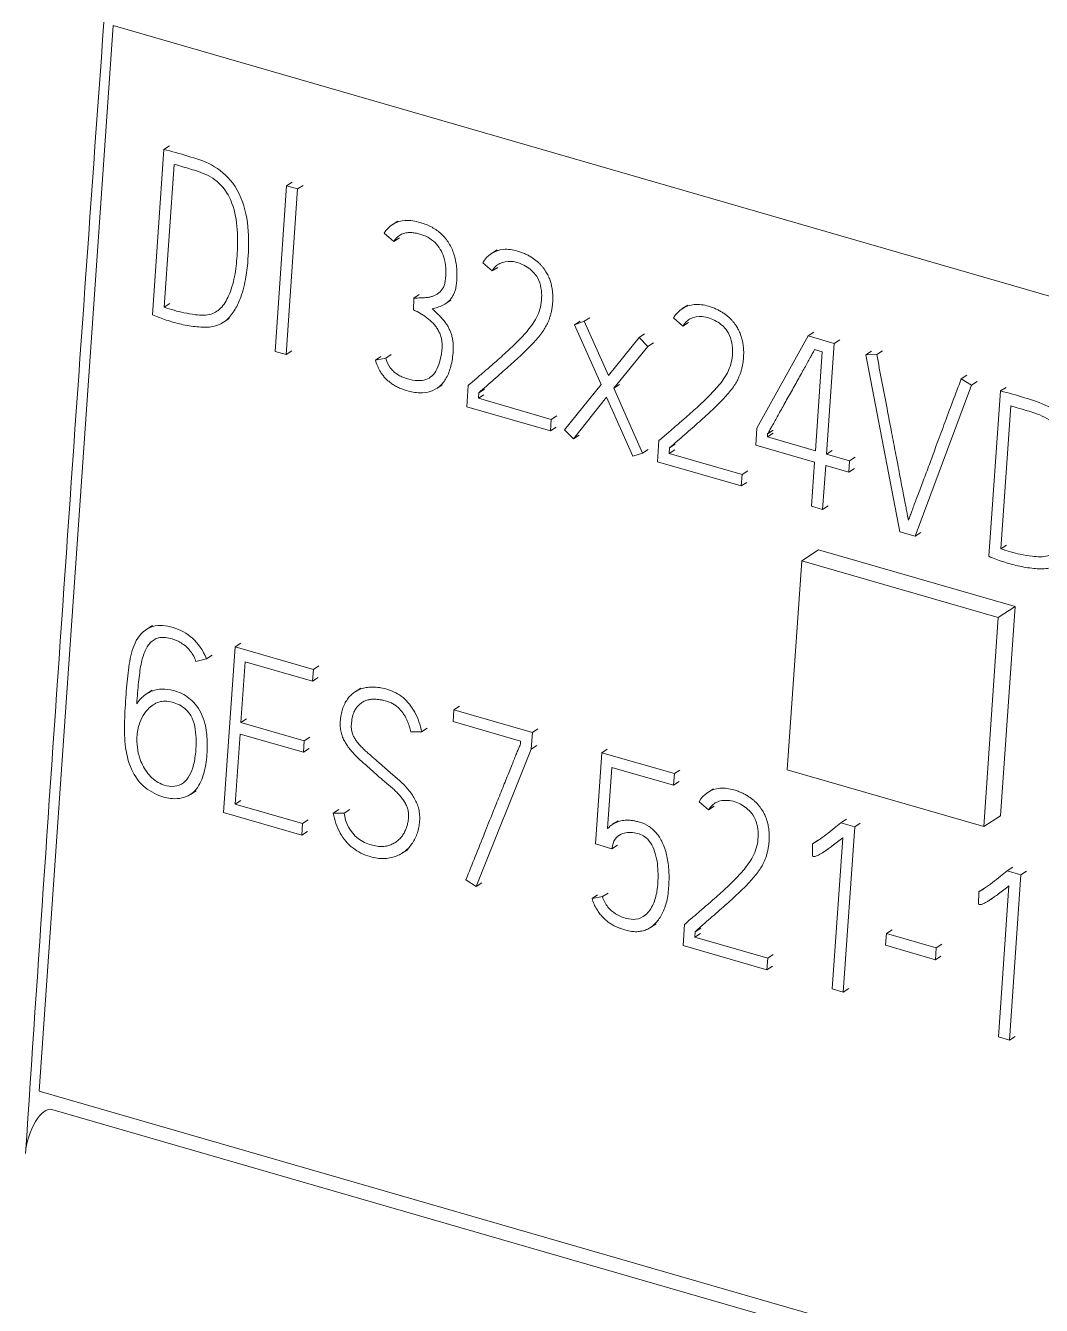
# Model space of a CAD drawing. Header units: inches. Extents: x 9220 to 92460, y -39241 to 4813.
# Drawn here: x 74702.77 to 74709.4, y -33745.31 to -33736.96 of the extents above; entities that cross this region are included whole.
import ezdxf

# ---------------------------------------------------------------- set-up
doc = ezdxf.new("R2010")
doc.units = ezdxf.units.IN
doc.header["$MEASUREMENT"] = 0

# ---------------------------------------------------------------- blocks, each defined once
blk = doc.blocks.new('A$C027ebf9d')
at = {"color": 0, "linetype": 'Continuous', "lineweight": 0}
for p, q in [((20.56801, -15.1061), (20.59368, -14.73667)), ((21.43924, -14.98077), (20.59368, -14.73667)), ((20.61133, -14.7796), (20.60735, -14.83694)), ((20.61133, -14.7796), (20.61328, -14.77835)), ((20.61491, -14.78479), (20.61147, -14.8343)), ((20.65391, -14.79222), (20.64992, -14.84964)), ((20.6537, -14.85073), (20.65769, -14.79331)), ((20.65391, -14.79222), (20.65585, -14.79097)), ((20.65769, -14.79331), (20.65391, -14.79222)), ((20.65769, -14.79331), (20.65964, -14.79206)), ((20.69048, -14.80573), (20.69243, -14.80447)), ((20.69108, -14.8115), (20.68773, -14.80866)), ((20.69108, -14.8115), (20.69303, -14.81025)), ((20.72495, -14.8157), (20.7269, -14.81445)), ((20.72517, -14.82175), (20.7219, -14.81893)), ((20.72517, -14.82175), (20.72712, -14.8205)), ((20.69797, -14.83117), (20.69992, -14.82991)), ((20.61147, -14.8343), (20.61341, -14.83305)), ((20.69792, -14.83523), (20.69797, -14.83117)), ((20.70889, -14.83318), (20.71084, -14.83193)), ((20.79115, -14.83481), (20.7931, -14.83356)), ((20.63203, -14.83949), (20.63398, -14.83824)), ((20.75374, -14.84043), (20.75569, -14.83917)), ((20.75715, -14.83921), (20.75374, -14.84043)), ((20.75715, -14.83921), (20.7591, -14.83796)), ((20.76549, -14.85799), (20.75715, -14.83921)), ((20.79138, -14.84087), (20.7881, -14.83805)), ((20.79138, -14.84087), (20.79333, -14.83961)), ((20.75374, -14.84043), (20.76296, -14.86109)), ((20.77613, -14.84485), (20.77808, -14.8436)), ((20.83482, -14.84429), (20.83677, -14.84303)), ((20.77613, -14.84485), (20.76549, -14.85799)), ((20.76742, -14.86238), (20.77916, -14.84793)), ((20.77916, -14.84793), (20.77613, -14.84485)), ((20.77916, -14.84793), (20.78111, -14.84667)), ((20.83482, -14.84429), (20.81701, -14.87629)), ((20.84383, -14.84688), (20.83482, -14.84429)), ((20.84116, -14.88522), (20.84383, -14.84688)), ((20.84383, -14.84688), (20.84578, -14.84563)), ((20.64992, -14.84964), (20.6537, -14.85073)), ((20.6537, -14.85073), (20.65565, -14.84947)), ((20.68467, -14.85266), (20.68662, -14.85141)), ((20.68467, -14.85266), (20.68827, -14.85199)), ((20.68827, -14.85199), (20.69021, -14.85074)), ((20.83704, -14.849), (20.83969, -14.84976)), ((20.83969, -14.84976), (20.83731, -14.8841)), ((20.85482, -14.85079), (20.85677, -14.84954)), ((20.85861, -14.85074), (20.85482, -14.85079)), ((20.85482, -14.85079), (20.86661, -14.91219)), ((20.85861, -14.85074), (20.86056, -14.84949)), ((20.70595, -14.8625), (20.70789, -14.86124)), ((20.71635, -14.86881), (20.71686, -14.86147)), ((20.76296, -14.86109), (20.75029, -14.87682)), ((20.76742, -14.86238), (20.76937, -14.86112)), ((20.87191, -14.91372), (20.89152, -14.86139)), ((20.88789, -14.8592), (20.88984, -14.85794)), ((20.89152, -14.86139), (20.88789, -14.8592)), ((20.89152, -14.86139), (20.89347, -14.86013)), ((20.72054, -14.864), (20.72041, -14.86591)), ((20.72041, -14.86591), (20.72236, -14.86466)), ((20.72041, -14.86591), (20.74568, -14.87321)), ((20.72054, -14.864), (20.72249, -14.86274)), ((20.75339, -14.87992), (20.76489, -14.86556)), ((20.76489, -14.86556), (20.77396, -14.88602)), ((20.77736, -14.88488), (20.76742, -14.86238)), ((20.90149, -14.86337), (20.89751, -14.9207)), ((20.90149, -14.86337), (20.90344, -14.86211)), ((20.7454, -14.8772), (20.71635, -14.86881)), ((20.90507, -14.86856), (20.90163, -14.91807)), ((20.74568, -14.87321), (20.7454, -14.8772)), ((20.74568, -14.87321), (20.74763, -14.87195)), ((20.7454, -14.8772), (20.74735, -14.87595)), ((20.75029, -14.87682), (20.75339, -14.87992)), ((20.75339, -14.87992), (20.75534, -14.87866)), ((20.81701, -14.87629), (20.8166, -14.8822)), ((20.82066, -14.8793), (20.82261, -14.87804)), ((20.82066, -14.8793), (20.82073, -14.87826)), ((20.83731, -14.8841), (20.82066, -14.8793)), ((20.82073, -14.87826), (20.82268, -14.877)), ((20.77736, -14.88488), (20.77931, -14.88362)), ((20.78255, -14.88793), (20.78306, -14.88058)), ((20.78675, -14.88311), (20.78661, -14.88502)), ((20.78661, -14.88502), (20.78856, -14.88377)), ((20.78675, -14.88311), (20.78869, -14.88185)), ((20.8166, -14.8822), (20.83703, -14.88809)), ((20.84116, -14.88522), (20.84311, -14.88396)), ((20.77396, -14.88602), (20.77736, -14.88488)), ((20.81161, -14.89631), (20.78255, -14.88793)), ((20.78661, -14.88502), (20.81188, -14.89232)), ((20.83703, -14.88809), (20.83597, -14.90335)), ((20.84918, -14.88753), (20.84116, -14.88522)), ((20.84891, -14.89152), (20.84918, -14.88753)), ((20.84918, -14.88753), (20.85113, -14.88627)), ((20.81188, -14.89232), (20.81161, -14.89631)), ((20.81188, -14.89232), (20.81383, -14.89106)), ((20.83983, -14.90446), (20.84089, -14.88921)), ((20.84089, -14.88921), (20.84891, -14.89152)), ((20.84891, -14.89152), (20.85086, -14.89027)), ((20.81161, -14.89631), (20.81356, -14.89506)), ((20.83597, -14.90335), (20.83983, -14.90446)), ((20.83983, -14.90446), (20.84178, -14.9032)), ((20.86661, -14.91219), (20.87191, -14.91372)), ((20.87191, -14.91372), (20.87386, -14.91246)), ((20.83256, -14.92221), (20.83841, -14.91844)), ((20.9066, -14.93812), (20.83841, -14.91844)), ((20.90163, -14.91807), (20.90358, -14.91681)), ((20.83256, -14.92221), (20.82752, -14.99472)), ((20.90075, -14.9419), (20.83256, -14.92221)), ((20.90075, -14.9419), (20.9066, -14.93812)), ((20.90157, -15.01063), (20.9066, -14.93812)), ((20.60538, -14.94597), (20.60732, -14.94472)), ((20.89571, -15.0144), (20.90075, -14.9419)), ((20.62607, -14.95621), (20.62802, -14.95495)), ((20.63601, -14.95207), (20.63202, -15.00948)), ((20.63601, -14.95207), (20.63796, -14.95081)), ((20.66317, -14.95991), (20.63601, -14.95207)), ((20.62607, -14.95621), (20.62246, -14.95712)), ((20.63804, -14.97831), (20.63951, -14.95723)), ((20.63951, -14.95723), (20.66289, -14.96398)), ((20.66317, -14.95991), (20.66512, -14.95865)), ((20.66289, -14.96398), (20.66317, -14.95991)), ((20.66289, -14.96398), (20.66484, -14.96273)), ((20.60532, -14.9684), (20.60726, -14.96715)), ((20.6777, -14.96764), (20.67965, -14.96638)), ((20.7119, -14.9739), (20.71385, -14.97264)), ((20.63804, -14.97831), (20.63999, -14.97706)), ((20.7119, -14.9739), (20.71162, -14.97797)), ((20.73914, -14.98176), (20.7119, -14.9739)), ((20.65999, -14.98465), (20.63804, -14.97831)), ((20.70072, -14.9815), (20.69694, -14.98155)), ((20.70072, -14.9815), (20.70267, -14.98025)), ((20.71162, -14.97797), (20.73507, -14.98474)), ((20.73914, -14.98176), (20.74109, -14.9805)), ((20.63608, -15.00658), (20.63777, -14.98231)), ((20.63777, -14.98231), (20.65971, -14.98864)), ((20.65971, -14.98864), (20.65999, -14.98465)), ((20.65999, -14.98465), (20.66193, -14.98339)), ((20.73507, -14.98474), (20.735, -14.98586)), ((20.73874, -14.98759), (20.73914, -14.98176)), ((20.65971, -14.98864), (20.66166, -14.98739)), ((20.71961, -15.03518), (20.73874, -14.98759)), ((20.73874, -14.98759), (20.74068, -14.98633)), ((20.761, -15.02041), (20.7632, -14.98879)), ((20.7632, -14.98879), (20.76514, -14.98753)), ((20.7632, -14.98879), (20.78839, -14.99606)), ((20.7667, -14.99387), (20.76523, -15.01511)), ((20.78811, -15.00005), (20.7667, -14.99387)), ((20.78839, -14.99606), (20.79034, -14.9948)), ((20.82752, -14.99472), (20.89571, -15.0144)), ((20.78839, -14.99606), (20.78811, -15.00005)), ((20.78811, -15.00005), (20.79006, -14.9988)), ((20.62054, -15.00326), (20.62248, -15.002)), ((20.80003, -15.00255), (20.80198, -15.0013)), ((20.63608, -15.00658), (20.63803, -15.00533)), ((20.65946, -15.01333), (20.63608, -15.00658)), ((20.80025, -15.00861), (20.79698, -15.00579)), ((20.80025, -15.00861), (20.8022, -15.00735)), ((20.63202, -15.00948), (20.65918, -15.01733)), ((20.65946, -15.01333), (20.66141, -15.01208)), ((20.67005, -15.00979), (20.67199, -15.00854)), ((20.67005, -15.00979), (20.67383, -15.00974)), ((20.67383, -15.00974), (20.67578, -15.00849)), ((20.76699, -15.01362), (20.76894, -15.01237)), ((20.84617, -15.01307), (20.84812, -15.01181)), ((20.89571, -15.0144), (20.90157, -15.01063)), ((20.65918, -15.01733), (20.65946, -15.01333)), ((20.65918, -15.01733), (20.66113, -15.01607)), ((20.84617, -15.01307), (20.85094, -15.01444)), ((20.85094, -15.01444), (20.84696, -15.07178)), ((20.85094, -15.01444), (20.85289, -15.01319)), ((20.76675, -15.02207), (20.761, -15.02041)), ((20.76675, -15.02207), (20.7687, -15.02081)), ((20.83626, -15.0247), (20.83632, -15.02039)), ((20.83632, -15.02039), (20.83827, -15.01913)), ((20.84317, -15.07069), (20.84681, -15.0183)), ((20.69406, -15.02356), (20.69601, -15.02231)), ((20.83987, -15.02343), (20.84182, -15.02217)), ((20.90383, -15.02971), (20.90578, -15.02845)), ((20.90383, -15.02971), (20.90859, -15.03109)), ((20.90859, -15.03109), (20.91055, -15.02983)), ((20.71606, -15.03285), (20.71961, -15.03518)), ((20.71961, -15.03518), (20.72156, -15.03392)), ((20.90859, -15.03109), (20.90461, -15.08842)), ((20.75983, -15.03938), (20.76178, -15.03812)), ((20.75983, -15.03938), (20.76343, -15.03871)), ((20.76343, -15.03871), (20.76538, -15.03745)), ((20.89391, -15.04135), (20.89397, -15.03703)), ((20.89397, -15.03703), (20.89592, -15.03577)), ((20.89753, -15.04007), (20.89948, -15.03882)), ((20.90083, -15.08733), (20.90447, -15.03495)), ((20.78009, -15.04941), (20.78204, -15.04815)), ((20.79143, -15.05567), (20.79194, -15.04832)), ((20.79562, -15.05085), (20.79549, -15.05277)), ((20.79549, -15.05277), (20.79744, -15.05151)), ((20.79562, -15.05085), (20.79757, -15.04959)), ((20.86195, -15.05151), (20.86167, -15.05558)), ((20.86195, -15.05151), (20.8639, -15.05025)), ((20.8792, -15.05649), (20.86195, -15.05151)), ((20.82048, -15.06405), (20.79143, -15.05567)), ((20.79549, -15.05277), (20.82076, -15.06006)), ((20.86167, -15.05558), (20.87892, -15.06056)), ((20.87892, -15.06056), (20.8792, -15.05649)), ((20.8792, -15.05649), (20.88115, -15.05523)), ((20.82076, -15.06006), (20.82048, -15.06405)), ((20.82076, -15.06006), (20.82271, -15.0588)), ((20.87892, -15.06056), (20.88087, -15.0593)), ((20.82048, -15.06405), (20.82243, -15.0628)), ((20.84696, -15.07178), (20.84317, -15.07069)), ((20.84696, -15.07178), (20.84891, -15.07052)), ((20.90461, -15.08842), (20.90083, -15.08733)), ((20.90461, -15.08842), (20.90656, -15.08717)), ((21.41358, -15.35019), (20.56801, -15.1061)), ((21.4169, -15.3563), (20.57249, -15.11254))]:
    blk.add_line(p, q, dxfattribs=at)
for centre, major_axis, start_param, end_param in [((40.10334, -2.33748), (-10.91931, -37.82561), -1.11518, -1.104278), ((20.56921, -15.12389), (0.00328, 0.01135), 0, 2.037315)]:
    blk.add_ellipse(centre, major_axis=major_axis, ratio=0.433013, start_param=start_param, end_param=end_param, dxfattribs=at)
for points, knots in [([(20.60735, -14.83694), (20.60894, -14.83762), (20.61054, -14.83823), (20.61216, -14.83877), (20.61389, -14.83934), (20.61563, -14.83984), (20.61738, -14.84023), (20.61921, -14.84064), (20.62104, -14.84094), (20.62286, -14.84112), (20.6245, -14.84129), (20.62614, -14.84135), (20.6277, -14.84111), (20.62973, -14.8408), (20.63163, -14.83997), (20.63314, -14.83867), (20.63429, -14.83768), (20.63522, -14.8364), (20.63602, -14.83504), (20.63678, -14.83372), (20.63742, -14.83231), (20.63796, -14.83084), (20.63879, -14.8286), (20.63938, -14.82621), (20.63979, -14.82376), (20.64034, -14.82054), (20.64058, -14.81721), (20.64066, -14.81384), (20.64075, -14.80993), (20.64062, -14.80596), (20.63975, -14.80192), (20.63895, -14.7982), (20.63752, -14.79441), (20.6352, -14.7913), (20.63323, -14.78865), (20.63061, -14.78649), (20.62786, -14.785), (20.6252, -14.78356), (20.62242, -14.78275), (20.61966, -14.78193), (20.61688, -14.78109), (20.61412, -14.78025), (20.61133, -14.7796)], [0, 0, 0, 0, 0.048928, 0.048928, 0.048928, 0.10152, 0.10152, 0.10152, 0.156673, 0.156673, 0.156673, 0.206259, 0.206259, 0.206259, 0.270351, 0.270351, 0.270351, 0.31956, 0.31956, 0.31956, 0.366981, 0.366981, 0.366981, 0.439378, 0.439378, 0.439378, 0.534587, 0.534587, 0.534587, 0.645045, 0.645045, 0.645045, 0.746603, 0.746603, 0.746603, 0.832762, 0.832762, 0.832762, 0.916147, 0.916147, 0.916147, 1, 1, 1, 1]), ([(20.61147, -14.8343), (20.61372, -14.83512), (20.61598, -14.83577), (20.61823, -14.83624), (20.61958, -14.83652), (20.62093, -14.83675), (20.62229, -14.83691), (20.62416, -14.83713), (20.62607, -14.83724), (20.62773, -14.83671), (20.62914, -14.83627), (20.63038, -14.83537), (20.63138, -14.83425), (20.63253, -14.83297), (20.63337, -14.8314), (20.63405, -14.82973), (20.63494, -14.82755), (20.63557, -14.82521), (20.63599, -14.82279), (20.6364, -14.82044), (20.63661, -14.81801), (20.63675, -14.81557), (20.63692, -14.8125), (20.63697, -14.8094), (20.63667, -14.80623), (20.63639, -14.80321), (20.6358, -14.80013), (20.63449, -14.79721), (20.63338, -14.79474), (20.63176, -14.79239), (20.62977, -14.79071), (20.62784, -14.78908), (20.62555, -14.78807), (20.6233, -14.78729), (20.62149, -14.78666), (20.6197, -14.78617), (20.61789, -14.78565), (20.6169, -14.78537), (20.6159, -14.78507), (20.61491, -14.78479)], [0, 0, 0, 0, 0.085013, 0.085013, 0.085013, 0.135874, 0.135874, 0.135874, 0.205821, 0.205821, 0.205821, 0.265138, 0.265138, 0.265138, 0.333279, 0.333279, 0.333279, 0.422662, 0.422662, 0.422662, 0.50952, 0.50952, 0.50952, 0.618636, 0.618636, 0.618636, 0.722487, 0.722487, 0.722487, 0.80996, 0.80996, 0.80996, 0.894466, 0.894466, 0.894466, 0.962458, 0.962458, 0.962458, 1, 1, 1, 1]), ([(20.68773, -14.80866), (20.68923, -14.80596), (20.69359, -14.80362), (20.69995, -14.80469), (20.70425, -14.80636), (20.70771, -14.80881), (20.71036, -14.81208), (20.71214, -14.81604), (20.713, -14.82056), (20.71301, -14.82427), (20.71273, -14.82698), (20.7124, -14.82849), (20.71192, -14.82976), (20.71132, -14.83082), (20.71064, -14.83173), (20.70986, -14.83249), (20.70902, -14.83312), (20.70813, -14.83364), (20.7072, -14.83404), (20.70594, -14.83447), (20.70499, -14.83474), (20.70435, -14.83488)], [0, 0, 0, 0, 0.177969, 0.277991, 0.355408, 0.424426, 0.491004, 0.560177, 0.636379, 0.72419, 0.755913, 0.784262, 0.809647, 0.83316, 0.855708, 0.877614, 0.899011, 0.919895, 0.94045, 0.960699, 1, 1, 1, 1]), ([(20.69797, -14.83117), (20.6988, -14.83116), (20.70005, -14.83111), (20.70172, -14.83104), (20.70294, -14.83093), (20.7041, -14.83067), (20.70518, -14.8303), (20.70617, -14.82979), (20.70705, -14.82909), (20.70783, -14.82823), (20.70845, -14.82714), (20.70886, -14.82576), (20.70924, -14.82244), (20.70914, -14.81751), (20.70568, -14.81125), (20.70167, -14.80938), (20.69928, -14.80876), (20.69849, -14.8086), (20.69769, -14.80848), (20.69688, -14.80841), (20.69608, -14.80843), (20.69529, -14.80851), (20.69451, -14.8087), (20.69375, -14.809), (20.69301, -14.80941), (20.69204, -14.81017), (20.69144, -14.81094), (20.69108, -14.8115)], [0, 0, 0, 0, 0.059027, 0.088993, 0.118548, 0.147162, 0.175106, 0.202604, 0.230099, 0.258166, 0.287672, 0.320058, 0.356367, 0.509421, 0.627625, 0.757774, 0.775505, 0.793677, 0.812339, 0.831209, 0.85007, 0.86906, 0.888397, 0.908411, 0.929359, 0.951405, 1, 1, 1, 1]), ([(20.7219, -14.81893), (20.72339, -14.8163), (20.72606, -14.81456), (20.72908, -14.81427), (20.73067, -14.81413), (20.73235, -14.81438), (20.73399, -14.81485), (20.73448, -14.81499), (20.73496, -14.81515), (20.73544, -14.81532), (20.73588, -14.81549), (20.73633, -14.81567), (20.73677, -14.81587), (20.73717, -14.81606), (20.73757, -14.81626), (20.73797, -14.81649), (20.73833, -14.8167), (20.7387, -14.81692), (20.73906, -14.81715), (20.73939, -14.81737), (20.73972, -14.81761), (20.74005, -14.81785), (20.74035, -14.81808), (20.74065, -14.81832), (20.74095, -14.81857), (20.74122, -14.81881), (20.74149, -14.81905), (20.74175, -14.81931), (20.74199, -14.81956), (20.74223, -14.81981), (20.74245, -14.82007), (20.74267, -14.82032), (20.74287, -14.82058), (20.74306, -14.82085), (20.74325, -14.8211), (20.74342, -14.82136), (20.74359, -14.82162), (20.74375, -14.82187), (20.74391, -14.82212), (20.74406, -14.82237), (20.7442, -14.8226), (20.74433, -14.82284), (20.74445, -14.82308), (20.74471, -14.82359), (20.74494, -14.8241), (20.74514, -14.82463), (20.74533, -14.82514), (20.7455, -14.82567), (20.74564, -14.8262), (20.74578, -14.82673), (20.74589, -14.82727), (20.74598, -14.8278), (20.74606, -14.82834), (20.74612, -14.82887), (20.74617, -14.82941), (20.74621, -14.82994), (20.74623, -14.83047), (20.74624, -14.83099), (20.74624, -14.83151), (20.74622, -14.83203), (20.74619, -14.83255), (20.74616, -14.833), (20.74611, -14.83346), (20.74606, -14.83391), (20.746, -14.83436), (20.74593, -14.8348), (20.74585, -14.83523), (20.74577, -14.83567), (20.74567, -14.8361), (20.74557, -14.83652), (20.74546, -14.83693), (20.74535, -14.83734), (20.74522, -14.83774), (20.7451, -14.83813), (20.74496, -14.8385), (20.74482, -14.83887), (20.74468, -14.83923), (20.74453, -14.83958), (20.74436, -14.83992), (20.7441, -14.84048), (20.74381, -14.84102), (20.7435, -14.84154), (20.74315, -14.84213), (20.74277, -14.84269), (20.74237, -14.84324), (20.74192, -14.84385), (20.74145, -14.84443), (20.74096, -14.84501), (20.74043, -14.84564), (20.73988, -14.84625), (20.73932, -14.84685), (20.73872, -14.8475), (20.7381, -14.84814), (20.73748, -14.84876), (20.73681, -14.84943), (20.73612, -14.85009), (20.73543, -14.85074), (20.7347, -14.85143), (20.73396, -14.85211), (20.73322, -14.85279), (20.73244, -14.8535), (20.73166, -14.85421), (20.73087, -14.85491), (20.73005, -14.85564), (20.72922, -14.85637), (20.72839, -14.8571), (20.72753, -14.85785), (20.72668, -14.8586), (20.72582, -14.85935), (20.72406, -14.86089), (20.7223, -14.86244), (20.72054, -14.864)], [0, 0, 0, 0, 0.118477, 0.118477, 0.118477, 0.180647, 0.180647, 0.180647, 0.199061, 0.199061, 0.199061, 0.216082, 0.216082, 0.216082, 0.231833, 0.231833, 0.231833, 0.246526, 0.246526, 0.246526, 0.260308, 0.260308, 0.260308, 0.273254, 0.273254, 0.273254, 0.285426, 0.285426, 0.285426, 0.29689, 0.29689, 0.29689, 0.307753, 0.307753, 0.307753, 0.31802, 0.31802, 0.31802, 0.327627, 0.327627, 0.327627, 0.336606, 0.336606, 0.336606, 0.355189, 0.355189, 0.355189, 0.37361, 0.37361, 0.37361, 0.392165, 0.392165, 0.392165, 0.410785, 0.410785, 0.410785, 0.42927, 0.42927, 0.42927, 0.447741, 0.447741, 0.447741, 0.464235, 0.464235, 0.464235, 0.480574, 0.480574, 0.480574, 0.496814, 0.496814, 0.496814, 0.51268, 0.51268, 0.51268, 0.527892, 0.527892, 0.527892, 0.542508, 0.542508, 0.542508, 0.566365, 0.566365, 0.566365, 0.593275, 0.593275, 0.593275, 0.623397, 0.623397, 0.623397, 0.656474, 0.656474, 0.656474, 0.692185, 0.692185, 0.692185, 0.730563, 0.730563, 0.730563, 0.771282, 0.771282, 0.771282, 0.814001, 0.814001, 0.814001, 0.858722, 0.858722, 0.858722, 0.904903, 0.904903, 0.904903, 1, 1, 1, 1]), ([(20.71686, -14.86147), (20.71795, -14.86053), (20.71904, -14.85958), (20.72014, -14.85864), (20.72109, -14.85783), (20.72204, -14.85702), (20.72298, -14.8562), (20.72401, -14.85531), (20.72504, -14.85441), (20.72607, -14.8535), (20.72761, -14.85215), (20.72915, -14.8508), (20.73066, -14.84941), (20.73193, -14.84823), (20.73318, -14.84704), (20.7344, -14.8458), (20.73567, -14.84451), (20.7369, -14.84319), (20.73804, -14.84175), (20.7393, -14.84016), (20.74046, -14.83844), (20.74124, -14.83648), (20.742, -14.8346), (20.74241, -14.83251), (20.74237, -14.83024), (20.74234, -14.82794), (20.74184, -14.82545), (20.74053, -14.82348), (20.73959, -14.82208), (20.73824, -14.82095), (20.73681, -14.82011), (20.73519, -14.81915), (20.73348, -14.81858), (20.73179, -14.81846), (20.7304, -14.81837), (20.72902, -14.81859), (20.72788, -14.81916), (20.72678, -14.8197), (20.7259, -14.82057), (20.72517, -14.82175)], [0, 0, 0, 0, 0.068794, 0.068794, 0.068794, 0.128406, 0.128406, 0.128406, 0.193582, 0.193582, 0.193582, 0.291346, 0.291346, 0.291346, 0.373604, 0.373604, 0.373604, 0.45943, 0.45943, 0.45943, 0.554437, 0.554437, 0.554437, 0.645803, 0.645803, 0.645803, 0.738171, 0.738171, 0.738171, 0.803969, 0.803969, 0.803969, 0.878932, 0.878932, 0.878932, 0.940491, 0.940491, 0.940491, 1, 1, 1, 1]), ([(20.70435, -14.83488), (20.70513, -14.83556), (20.70624, -14.83659), (20.70764, -14.83801), (20.70857, -14.83907), (20.70937, -14.84017), (20.71006, -14.84132), (20.71062, -14.84253), (20.71108, -14.84379), (20.71142, -14.84513), (20.71165, -14.84654), (20.71174, -14.84802), (20.71163, -14.85083), (20.71108, -14.85461), (20.70953, -14.85886), (20.70711, -14.86193), (20.70387, -14.86375), (20.6999, -14.86419), (20.69649, -14.86354), (20.69392, -14.86271), (20.69239, -14.86206), (20.69104, -14.8613), (20.68986, -14.86047), (20.68881, -14.8596), (20.68788, -14.85867), (20.68708, -14.8577), (20.68639, -14.8567), (20.68584, -14.85567), (20.68525, -14.85433), (20.68487, -14.85333), (20.68467, -14.85266)], [0, 0, 0, 0, 0.04947, 0.072678, 0.09489, 0.116257, 0.13704, 0.157793, 0.179079, 0.201165, 0.224382, 0.249105, 0.275597, 0.367907, 0.447752, 0.519784, 0.588829, 0.660512, 0.741164, 0.772461, 0.800616, 0.825923, 0.849188, 0.871088, 0.891868, 0.911666, 0.930597, 0.948935, 0.96669, 1, 1, 1, 1]), ([(20.7881, -14.83805), (20.7896, -14.83541), (20.79227, -14.83367), (20.79528, -14.83339), (20.79687, -14.83324), (20.79855, -14.83349), (20.80019, -14.83396), (20.80068, -14.8341), (20.80116, -14.83426), (20.80164, -14.83444), (20.80209, -14.8346), (20.80253, -14.83478), (20.80297, -14.83498), (20.80337, -14.83517), (20.80377, -14.83538), (20.80417, -14.8356), (20.80454, -14.83581), (20.8049, -14.83603), (20.80526, -14.83627), (20.8056, -14.83649), (20.80593, -14.83672), (20.80625, -14.83696), (20.80656, -14.83719), (20.80686, -14.83743), (20.80715, -14.83768), (20.80743, -14.83792), (20.80769, -14.83817), (20.80795, -14.83842), (20.8082, -14.83867), (20.80843, -14.83892), (20.80866, -14.83918), (20.80887, -14.83944), (20.80907, -14.8397), (20.80927, -14.83996), (20.80945, -14.84022), (20.80963, -14.84047), (20.8098, -14.84074), (20.80996, -14.84098), (20.81011, -14.84123), (20.81026, -14.84148), (20.8104, -14.84172), (20.81053, -14.84195), (20.81066, -14.8422), (20.81092, -14.8427), (20.81114, -14.84321), (20.81134, -14.84374), (20.81154, -14.84426), (20.81171, -14.84478), (20.81185, -14.84531), (20.81199, -14.84584), (20.8121, -14.84638), (20.81218, -14.84691), (20.81227, -14.84745), (20.81233, -14.84799), (20.81237, -14.84852), (20.81241, -14.84905), (20.81244, -14.84958), (20.81244, -14.8501), (20.81244, -14.85062), (20.81243, -14.85114), (20.81239, -14.85166), (20.81236, -14.85212), (20.81232, -14.85257), (20.81226, -14.85302), (20.8122, -14.85347), (20.81213, -14.85391), (20.81205, -14.85435), (20.81197, -14.85478), (20.81188, -14.85521), (20.81177, -14.85563), (20.81167, -14.85604), (20.81155, -14.85645), (20.81142, -14.85685), (20.8113, -14.85724), (20.81117, -14.85762), (20.81102, -14.85799), (20.81088, -14.85834), (20.81073, -14.85869), (20.81057, -14.85903), (20.8103, -14.85959), (20.81002, -14.86013), (20.80971, -14.86065), (20.80935, -14.86124), (20.80897, -14.8618), (20.80857, -14.86235), (20.80812, -14.86296), (20.80765, -14.86355), (20.80717, -14.86412), (20.80663, -14.86475), (20.80608, -14.86536), (20.80552, -14.86596), (20.80492, -14.86661), (20.80431, -14.86725), (20.80368, -14.86787), (20.80301, -14.86854), (20.80233, -14.8692), (20.80164, -14.86985), (20.8009, -14.87054), (20.80016, -14.87122), (20.79942, -14.8719), (20.79864, -14.87261), (20.79786, -14.87332), (20.79708, -14.87402), (20.79625, -14.87476), (20.79542, -14.87548), (20.79459, -14.87621), (20.79374, -14.87696), (20.79288, -14.87771), (20.79202, -14.87846), (20.79026, -14.88), (20.7885, -14.88156), (20.78675, -14.88311)], [0, 0, 0, 0, 0.118477, 0.118477, 0.118477, 0.180647, 0.180647, 0.180647, 0.199061, 0.199061, 0.199061, 0.216082, 0.216082, 0.216082, 0.231833, 0.231833, 0.231833, 0.246526, 0.246526, 0.246526, 0.260308, 0.260308, 0.260308, 0.273254, 0.273254, 0.273254, 0.285426, 0.285426, 0.285426, 0.29689, 0.29689, 0.29689, 0.307753, 0.307753, 0.307753, 0.31802, 0.31802, 0.31802, 0.327627, 0.327627, 0.327627, 0.336606, 0.336606, 0.336606, 0.355189, 0.355189, 0.355189, 0.37361, 0.37361, 0.37361, 0.392165, 0.392165, 0.392165, 0.410785, 0.410785, 0.410785, 0.42927, 0.42927, 0.42927, 0.447741, 0.447741, 0.447741, 0.464235, 0.464235, 0.464235, 0.480574, 0.480574, 0.480574, 0.496814, 0.496814, 0.496814, 0.51268, 0.51268, 0.51268, 0.527892, 0.527892, 0.527892, 0.542508, 0.542508, 0.542508, 0.566365, 0.566365, 0.566365, 0.593275, 0.593275, 0.593275, 0.623397, 0.623397, 0.623397, 0.656474, 0.656474, 0.656474, 0.692185, 0.692185, 0.692185, 0.730563, 0.730563, 0.730563, 0.771282, 0.771282, 0.771282, 0.814001, 0.814001, 0.814001, 0.858722, 0.858722, 0.858722, 0.904903, 0.904903, 0.904903, 1, 1, 1, 1]), ([(20.68827, -14.85199), (20.68862, -14.85314), (20.68936, -14.8548), (20.6909, -14.85661), (20.6923, -14.85768), (20.69399, -14.85854), (20.69635, -14.85936), (20.69916, -14.85991), (20.70215, -14.85961), (20.70453, -14.85821), (20.70623, -14.85576), (20.70733, -14.85236), (20.70782, -14.84922), (20.70786, -14.84671), (20.70764, -14.84516), (20.70717, -14.84371), (20.70652, -14.84237), (20.70574, -14.84113), (20.70482, -14.84), (20.70379, -14.83899), (20.7027, -14.83805), (20.70153, -14.83723), (20.69994, -14.83626), (20.69873, -14.83561), (20.69792, -14.83523)], [0, 0, 0, 0, 0.070606, 0.102584, 0.136025, 0.174009, 0.217714, 0.293477, 0.358868, 0.420065, 0.485571, 0.562465, 0.654475, 0.687582, 0.718308, 0.747613, 0.776093, 0.803947, 0.831767, 0.859738, 0.887815, 0.916282, 0.944737, 1, 1, 1, 1]), ([(20.78306, -14.88058), (20.78416, -14.87964), (20.78525, -14.8787), (20.78634, -14.87776), (20.78729, -14.87694), (20.78824, -14.87613), (20.78919, -14.87531), (20.79022, -14.87442), (20.79125, -14.87352), (20.79228, -14.87262), (20.79382, -14.87126), (20.79536, -14.86991), (20.79687, -14.86852), (20.79814, -14.86735), (20.79939, -14.86615), (20.8006, -14.86491), (20.80187, -14.86363), (20.8031, -14.8623), (20.80424, -14.86086), (20.80551, -14.85927), (20.80666, -14.85755), (20.80745, -14.8556), (20.8082, -14.85372), (20.80861, -14.85163), (20.80858, -14.84935), (20.80854, -14.84705), (20.80805, -14.84456), (20.80673, -14.84259), (20.80579, -14.84119), (20.80444, -14.84006), (20.80302, -14.83922), (20.80139, -14.83826), (20.79968, -14.83769), (20.79799, -14.83758), (20.7966, -14.83749), (20.79523, -14.8377), (20.79409, -14.83827), (20.79299, -14.83882), (20.79211, -14.83968), (20.79138, -14.84087)], [0, 0, 0, 0, 0.068794, 0.068794, 0.068794, 0.128406, 0.128406, 0.128406, 0.193582, 0.193582, 0.193582, 0.291346, 0.291346, 0.291346, 0.373604, 0.373604, 0.373604, 0.45943, 0.45943, 0.45943, 0.554437, 0.554437, 0.554437, 0.645803, 0.645803, 0.645803, 0.738171, 0.738171, 0.738171, 0.803969, 0.803969, 0.803969, 0.878932, 0.878932, 0.878932, 0.940491, 0.940491, 0.940491, 1, 1, 1, 1]), ([(20.82073, -14.87826), (20.82079, -14.87815), (20.821, -14.8778), (20.82142, -14.87706), (20.82207, -14.87591), (20.8229, -14.87444), (20.82387, -14.87271), (20.82495, -14.87077), (20.82612, -14.86867), (20.82736, -14.86644), (20.82866, -14.86413), (20.82996, -14.8618), (20.83123, -14.85954), (20.83242, -14.85737), (20.83354, -14.85536), (20.83455, -14.85352), (20.83544, -14.85191), (20.83626, -14.85043), (20.83678, -14.84949), (20.83704, -14.849)], [0, 0, 0, 0, 0.010734, 0.036404, 0.077011, 0.128795, 0.187998, 0.254619, 0.326966, 0.403344, 0.483752, 0.564544, 0.642072, 0.716335, 0.785641, 0.848294, 0.904294, 0.950045, 1, 1, 1, 1]), ([(20.86959, -14.90817), (20.86954, -14.90791), (20.8694, -14.90724), (20.86915, -14.90601), (20.86882, -14.90432), (20.86843, -14.90226), (20.86797, -14.89989), (20.86747, -14.89726), (20.86693, -14.89438), (20.86635, -14.8913), (20.86573, -14.88804), (20.86509, -14.88467), (20.86443, -14.88124), (20.86342, -14.87615), (20.86152, -14.86598), (20.85978, -14.85696), (20.85861, -14.85074)], [0, 0, 0, 0, 0.013272, 0.034859, 0.06476, 0.101229, 0.142516, 0.188621, 0.238884, 0.292645, 0.349905, 0.409112, 0.468717, 0.528719, 0.675164, 1, 1, 1, 1]), ([(20.88789, -14.8592), (20.88588, -14.86449), (20.88299, -14.87218), (20.87978, -14.88087), (20.87819, -14.88522), (20.87711, -14.88814), (20.87604, -14.89101), (20.875, -14.8938), (20.87401, -14.89643), (20.87308, -14.89887), (20.87222, -14.90111), (20.87146, -14.90313), (20.87082, -14.9049), (20.87021, -14.90655), (20.86982, -14.90761), (20.86959, -14.90817)], [0, 0, 0, 0, 0.325145, 0.471471, 0.531274, 0.590769, 0.649955, 0.70726, 0.76111, 0.811506, 0.857719, 0.899023, 0.935417, 0.96522, 1, 1, 1, 1]), ([(20.89751, -14.9207), (20.8991, -14.92139), (20.90243, -14.92265), (20.90763, -14.92412), (20.91285, -14.92498), (20.91842, -14.92521), (20.92325, -14.9231), (20.92628, -14.91895), (20.92856, -14.91393), (20.93031, -14.90684), (20.93103, -14.89712), (20.93066, -14.88608), (20.92648, -14.87497), (20.91824, -14.86817), (20.90979, -14.8657), (20.90428, -14.86401), (20.90149, -14.86337)], [0, 0, 0, 0, 0.048928, 0.10152, 0.156673, 0.206259, 0.270351, 0.31956, 0.366981, 0.439378, 0.534587, 0.645045, 0.746603, 0.832762, 0.916147, 1, 1, 1, 1]), ([(20.90163, -14.91807), (20.90388, -14.91888), (20.9075, -14.91992), (20.91294, -14.92082), (20.91785, -14.92109), (20.92197, -14.9181), (20.92463, -14.91311), (20.92634, -14.9067), (20.92704, -14.89873), (20.92718, -14.89021), (20.92547, -14.8813), (20.92036, -14.87389), (20.91388, -14.87103), (20.90887, -14.86967), (20.90607, -14.86884), (20.90507, -14.86856)], [0, 0, 0, 0, 0.085013, 0.135874, 0.205821, 0.265138, 0.333279, 0.422662, 0.50952, 0.618636, 0.722487, 0.80996, 0.894466, 0.962458, 1, 1, 1, 1]), ([(20.60191, -14.97179), (20.60291, -14.9703), (20.60518, -14.96811), (20.60942, -14.96648), (20.61366, -14.9669), (20.61802, -14.9682), (20.62291, -14.97192), (20.62582, -14.97832), (20.62655, -14.98526), (20.62615, -14.99184), (20.6248, -14.99823), (20.62142, -15.00358), (20.6155, -15.00527), (20.60915, -15.0038), (20.60286, -15.00001), (20.59865, -14.99225), (20.5975, -14.98343), (20.59776, -14.97436), (20.5984, -14.96549), (20.59931, -14.95718), (20.60121, -14.94941), (20.60678, -14.94405), (20.61454, -14.94487), (20.62182, -14.94869), (20.62485, -14.95328), (20.62607, -14.95621)], [0, 0, 0, 0, 0.03564, 0.067865, 0.092923, 0.119268, 0.154068, 0.197126, 0.234707, 0.279879, 0.320329, 0.360962, 0.405677, 0.442102, 0.485709, 0.532505, 0.586175, 0.644312, 0.701767, 0.753421, 0.803151, 0.856352, 0.904259, 0.950465, 1, 1, 1, 1]), ([(20.62246, -14.95712), (20.62203, -14.95588), (20.62107, -14.9541), (20.61927, -14.95215), (20.61773, -14.95093), (20.61602, -14.94998), (20.61406, -14.94926), (20.61199, -14.94882), (20.60996, -14.9488), (20.60825, -14.94932), (20.60686, -14.95032), (20.60568, -14.95172), (20.60473, -14.95353), (20.60396, -14.95572), (20.60334, -14.95826), (20.60289, -14.96118), (20.60239, -14.96572), (20.60208, -14.9693), (20.60191, -14.97179)], [0, 0, 0, 0, 0.085549, 0.127923, 0.170971, 0.214845, 0.260884, 0.317917, 0.367656, 0.41257, 0.456833, 0.503792, 0.555243, 0.612421, 0.675966, 0.746378, 0.823872, 1, 1, 1, 1]), ([(20.67383, -15.00974), (20.67418, -15.01297), (20.67701, -15.01827), (20.68234, -15.02061), (20.68523, -15.02126), (20.68717, -15.02138), (20.6889, -15.02112), (20.69041, -15.02058), (20.69175, -15.01986), (20.69289, -15.01895), (20.69385, -15.01788), (20.69466, -15.01669), (20.69526, -15.01539), (20.69571, -15.01406), (20.69603, -15.01276), (20.69621, -15.01138), (20.69621, -15.00993), (20.69598, -15.00844), (20.69547, -15.00705), (20.69476, -15.00577), (20.69392, -15.00452), (20.69291, -15.00333), (20.69177, -15.00216), (20.69053, -15.00099), (20.68916, -14.99986), (20.68773, -14.9987), (20.68628, -14.99744), (20.68478, -14.99612), (20.68328, -14.99473), (20.68174, -14.99336), (20.6802, -14.99205), (20.67873, -14.99073), (20.67737, -14.98936), (20.67612, -14.98795), (20.675, -14.98649), (20.67406, -14.98496), (20.67327, -14.98337), (20.6727, -14.98165), (20.67244, -14.9798), (20.67246, -14.97779), (20.67273, -14.9757), (20.67323, -14.97365), (20.67399, -14.97183), (20.67494, -14.97024), (20.67609, -14.96888), (20.67741, -14.96777), (20.67892, -14.96692), (20.68061, -14.96634), (20.68248, -14.96604), (20.68449, -14.96601), (20.68663, -14.96627), (20.68907, -14.96684), (20.69171, -14.96785), (20.69433, -14.96961), (20.69658, -14.97193), (20.69916, -14.97581), (20.70026, -14.9792), (20.70072, -14.9815)], [0, 0, 0, 0, 0.079774, 0.121236, 0.140075, 0.157254, 0.173247, 0.188397, 0.202796, 0.216711, 0.230265, 0.243508, 0.256652, 0.269293, 0.280934, 0.291684, 0.304893, 0.316879, 0.328106, 0.339273, 0.350814, 0.362909, 0.375637, 0.388999, 0.403044, 0.417696, 0.432849, 0.448511, 0.464937, 0.481153, 0.497163, 0.51278, 0.527863, 0.542482, 0.556645, 0.570443, 0.584077, 0.597961, 0.612786, 0.629037, 0.64828, 0.666584, 0.684253, 0.701354, 0.717933, 0.734308, 0.750738, 0.767515, 0.784992, 0.803232, 0.822275, 0.842375, 0.868294, 0.892965, 0.917787, 0.943448, 1, 1, 1, 1]), ([(20.61483, -14.97145), (20.61316, -14.9709), (20.60997, -14.97062), (20.60538, -14.97345), (20.60262, -14.97822), (20.60164, -14.9848), (20.60261, -14.99104), (20.60596, -14.99676), (20.61109, -15.00068), (20.61807, -15.00078), (20.62141, -14.99496), (20.62248, -14.98851), (20.62274, -14.98183), (20.62082, -14.97441), (20.61649, -14.972), (20.61483, -14.97145)], [0, 0, 0, 0, 0.0625, 0.125, 0.21875, 0.28125, 0.375, 0.4375, 0.5, 0.59375, 0.6875, 0.75, 0.84375, 0.9375, 1, 1, 1, 1]), ([(20.69694, -14.98155), (20.69683, -14.98096), (20.69658, -14.98002), (20.69617, -14.97874), (20.69577, -14.9777), (20.69526, -14.97665), (20.69466, -14.97562), (20.69395, -14.97461), (20.69312, -14.97367), (20.69218, -14.97277), (20.69111, -14.97198), (20.68989, -14.97134), (20.68871, -14.97093), (20.68758, -14.97065), (20.68649, -14.97045), (20.68527, -14.97027), (20.68396, -14.97019), (20.68266, -14.97034), (20.68138, -14.97068), (20.68015, -14.97127), (20.67903, -14.97215), (20.67799, -14.97329), (20.67714, -14.9748), (20.67659, -14.97676), (20.67634, -14.97866), (20.67632, -14.98034), (20.67654, -14.98164), (20.67698, -14.98286), (20.67761, -14.98401), (20.67838, -14.98514), (20.6793, -14.98622), (20.68034, -14.9873), (20.68149, -14.98839), (20.68275, -14.98948), (20.68408, -14.99062), (20.68547, -14.99182), (20.68694, -14.99311), (20.68848, -14.99449), (20.69009, -14.9959), (20.69171, -14.99726), (20.69329, -14.99863), (20.69474, -15.00007), (20.69609, -15.00156), (20.69731, -15.00312), (20.69833, -15.00478), (20.69919, -15.00654), (20.69981, -15.00844), (20.70009, -15.01049), (20.70007, -15.01258), (20.6998, -15.01464), (20.69929, -15.01659), (20.69854, -15.01844), (20.69758, -15.02015), (20.69639, -15.02165), (20.69502, -15.02294), (20.69344, -15.024), (20.69165, -15.02479), (20.68969, -15.02534), (20.68755, -15.02557), (20.68526, -15.0254), (20.6826, -15.02481), (20.67972, -15.02372), (20.67683, -15.02192), (20.67438, -15.01957), (20.67164, -15.01563), (20.6705, -15.01214), (20.67005, -15.00979)], [0, 0, 0, 0, 0.014527, 0.0229, 0.03171, 0.040697, 0.049939, 0.059406, 0.069126, 0.079243, 0.089792, 0.100957, 0.11302, 0.121351, 0.131067, 0.142193, 0.154038, 0.166072, 0.178522, 0.191399, 0.204849, 0.219214, 0.234859, 0.25249, 0.272668, 0.283841, 0.294211, 0.304173, 0.314215, 0.324636, 0.335605, 0.347264, 0.35967, 0.372854, 0.386723, 0.401163, 0.416176, 0.433071, 0.449927, 0.466747, 0.483271, 0.499286, 0.514866, 0.530063, 0.545048, 0.560066, 0.575472, 0.591898, 0.609868, 0.627376, 0.645005, 0.66302, 0.681094, 0.698922, 0.71679, 0.734853, 0.753306, 0.772468, 0.792214, 0.812556, 0.833938, 0.86301, 0.889874, 0.915888, 0.942166, 1, 1, 1, 1]), ([(20.735, -14.98586), (20.73495, -14.98596), (20.73479, -14.9863), (20.73449, -14.98703), (20.73402, -14.98815), (20.73342, -14.98964), (20.73269, -14.99144), (20.73185, -14.99351), (20.73092, -14.99582), (20.72991, -14.99834), (20.72884, -15.00102), (20.72772, -15.00382), (20.72657, -15.00668), (20.72482, -15.01098), (20.72135, -15.01972), (20.71822, -15.02747), (20.71606, -15.03285)], [0, 0, 0, 0, 0.006664, 0.022274, 0.046836, 0.07897, 0.117297, 0.161819, 0.211415, 0.264968, 0.322476, 0.382404, 0.443215, 0.50491, 0.65714, 1, 1, 1, 1]), ([(20.79698, -15.00579), (20.79847, -15.00315), (20.80114, -15.00141), (20.80416, -15.00113), (20.80574, -15.00098), (20.80743, -15.00123), (20.80907, -15.0017), (20.80955, -15.00184), (20.81004, -15.002), (20.81052, -15.00218), (20.81096, -15.00234), (20.81141, -15.00252), (20.81184, -15.00272), (20.81225, -15.00291), (20.81265, -15.00312), (20.81305, -15.00334), (20.81341, -15.00355), (20.81378, -15.00377), (20.81414, -15.00401), (20.81447, -15.00423), (20.8148, -15.00446), (20.81513, -15.0047), (20.81543, -15.00493), (20.81573, -15.00517), (20.81603, -15.00542), (20.8163, -15.00566), (20.81657, -15.00591), (20.81683, -15.00616), (20.81707, -15.00641), (20.81731, -15.00666), (20.81753, -15.00693), (20.81775, -15.00718), (20.81795, -15.00744), (20.81814, -15.0077), (20.81833, -15.00796), (20.8185, -15.00821), (20.81867, -15.00848), (20.81883, -15.00872), (20.81899, -15.00897), (20.81914, -15.00922), (20.81928, -15.00946), (20.81941, -15.00969), (20.81953, -15.00994), (20.81979, -15.01044), (20.82002, -15.01095), (20.82021, -15.01148), (20.82041, -15.012), (20.82058, -15.01252), (20.82072, -15.01305), (20.82086, -15.01358), (20.82097, -15.01412), (20.82106, -15.01465), (20.82114, -15.01519), (20.8212, -15.01573), (20.82125, -15.01626), (20.82129, -15.01679), (20.82131, -15.01732), (20.82132, -15.01784), (20.82132, -15.01836), (20.8213, -15.01888), (20.82127, -15.0194), (20.82124, -15.01986), (20.82119, -15.02031), (20.82113, -15.02076), (20.82108, -15.02121), (20.82101, -15.02165), (20.82093, -15.02209), (20.82085, -15.02252), (20.82075, -15.02295), (20.82064, -15.02337), (20.82054, -15.02379), (20.82043, -15.02419), (20.8203, -15.02459), (20.82018, -15.02498), (20.82004, -15.02536), (20.8199, -15.02573), (20.81976, -15.02608), (20.81961, -15.02643), (20.81944, -15.02677), (20.81918, -15.02733), (20.81889, -15.02787), (20.81858, -15.02839), (20.81823, -15.02898), (20.81785, -15.02954), (20.81745, -15.03009), (20.817, -15.0307), (20.81653, -15.03129), (20.81604, -15.03186), (20.81551, -15.03249), (20.81496, -15.0331), (20.8144, -15.0337), (20.8138, -15.03435), (20.81318, -15.03499), (20.81256, -15.03561), (20.81188, -15.03629), (20.8112, -15.03694), (20.81051, -15.03759), (20.80978, -15.03828), (20.80904, -15.03896), (20.8083, -15.03964), (20.80752, -15.04035), (20.80674, -15.04106), (20.80595, -15.04176), (20.80513, -15.0425), (20.8043, -15.04322), (20.80347, -15.04395), (20.80261, -15.0447), (20.80176, -15.04545), (20.8009, -15.0462), (20.79914, -15.04775), (20.79738, -15.0493), (20.79562, -15.05085)], [0, 0, 0, 0, 0.118477, 0.118477, 0.118477, 0.180647, 0.180647, 0.180647, 0.199061, 0.199061, 0.199061, 0.216082, 0.216082, 0.216082, 0.231833, 0.231833, 0.231833, 0.246526, 0.246526, 0.246526, 0.260308, 0.260308, 0.260308, 0.273254, 0.273254, 0.273254, 0.285426, 0.285426, 0.285426, 0.29689, 0.29689, 0.29689, 0.307753, 0.307753, 0.307753, 0.31802, 0.31802, 0.31802, 0.327627, 0.327627, 0.327627, 0.336606, 0.336606, 0.336606, 0.355189, 0.355189, 0.355189, 0.37361, 0.37361, 0.37361, 0.392165, 0.392165, 0.392165, 0.410785, 0.410785, 0.410785, 0.42927, 0.42927, 0.42927, 0.447741, 0.447741, 0.447741, 0.464235, 0.464235, 0.464235, 0.480574, 0.480574, 0.480574, 0.496814, 0.496814, 0.496814, 0.51268, 0.51268, 0.51268, 0.527892, 0.527892, 0.527892, 0.542508, 0.542508, 0.542508, 0.566365, 0.566365, 0.566365, 0.593275, 0.593275, 0.593275, 0.623397, 0.623397, 0.623397, 0.656474, 0.656474, 0.656474, 0.692185, 0.692185, 0.692185, 0.730563, 0.730563, 0.730563, 0.771282, 0.771282, 0.771282, 0.814001, 0.814001, 0.814001, 0.858722, 0.858722, 0.858722, 0.904903, 0.904903, 0.904903, 1, 1, 1, 1]), ([(20.79194, -15.04832), (20.79303, -15.04738), (20.79412, -15.04644), (20.79522, -15.0455), (20.79617, -15.04468), (20.79712, -15.04387), (20.79806, -15.04305), (20.79909, -15.04216), (20.80012, -15.04126), (20.80115, -15.04036), (20.80269, -15.03901), (20.80423, -15.03765), (20.80574, -15.03626), (20.80701, -15.03509), (20.80826, -15.03389), (20.80948, -15.03265), (20.81075, -15.03137), (20.81198, -15.03004), (20.81312, -15.0286), (20.81438, -15.02701), (20.81554, -15.02529), (20.81632, -15.02334), (20.81708, -15.02146), (20.81749, -15.01937), (20.81745, -15.01709), (20.81742, -15.01479), (20.81692, -15.0123), (20.81561, -15.01033), (20.81467, -15.00893), (20.81332, -15.0078), (20.81189, -15.00696), (20.81027, -15.006), (20.80856, -15.00543), (20.80687, -15.00532), (20.80548, -15.00523), (20.8041, -15.00544), (20.80296, -15.00601), (20.80186, -15.00656), (20.80098, -15.00743), (20.80025, -15.00861)], [0, 0, 0, 0, 0.068794, 0.068794, 0.068794, 0.128406, 0.128406, 0.128406, 0.193582, 0.193582, 0.193582, 0.291346, 0.291346, 0.291346, 0.373604, 0.373604, 0.373604, 0.45943, 0.45943, 0.45943, 0.554437, 0.554437, 0.554437, 0.645803, 0.645803, 0.645803, 0.738171, 0.738171, 0.738171, 0.803969, 0.803969, 0.803969, 0.878932, 0.878932, 0.878932, 0.940491, 0.940491, 0.940491, 1, 1, 1, 1]), ([(20.76523, -15.01511), (20.76557, -15.01472), (20.76616, -15.01419), (20.76703, -15.01358), (20.76776, -15.01316), (20.76856, -15.01281), (20.76942, -15.01252), (20.77037, -15.0123), (20.7714, -15.0122), (20.77251, -15.01218), (20.77371, -15.01228), (20.775, -15.01251), (20.77702, -15.01301), (20.77969, -15.01416), (20.78257, -15.01685), (20.78466, -15.0205), (20.78602, -15.02494), (20.78662, -15.03011), (20.78654, -15.03467), (20.78616, -15.03835), (20.78564, -15.04085), (20.78491, -15.04308), (20.78399, -15.04505), (20.78292, -15.04675), (20.7817, -15.04818), (20.78032, -15.04933), (20.77879, -15.05016), (20.77713, -15.05069), (20.77535, -15.05091), (20.77349, -15.0508), (20.77199, -15.05048), (20.77084, -15.05012), (20.77002, -15.04984), (20.76905, -15.0495), (20.76799, -15.04906), (20.76689, -15.04846), (20.76575, -15.04774), (20.7646, -15.04685), (20.76349, -15.04577), (20.7624, -15.04452), (20.76098, -15.04245), (20.76025, -15.04064), (20.75983, -15.03938)], [0, 0, 0, 0, 0.021534, 0.032937, 0.044729, 0.056875, 0.069452, 0.0826, 0.096505, 0.111279, 0.126985, 0.143702, 0.161538, 0.205913, 0.248141, 0.293825, 0.346182, 0.40699, 0.478261, 0.512629, 0.544859, 0.575282, 0.604004, 0.631084, 0.6569, 0.681684, 0.705765, 0.729734, 0.753772, 0.778045, 0.803118, 0.812005, 0.822876, 0.835737, 0.849942, 0.864952, 0.880894, 0.897668, 0.915306, 0.934053, 0.954105, 1, 1, 1, 1]), ([(20.76343, -15.03871), (20.76388, -15.04007), (20.76504, -15.04229), (20.76812, -15.04504), (20.77153, -15.04632), (20.7753, -15.04687), (20.77882, -15.04516), (20.78123, -15.04149), (20.78263, -15.03653), (20.78284, -15.03052), (20.78232, -15.02422), (20.77944, -15.01795), (20.77429, -15.01624), (20.77034, -15.01644), (20.76754, -15.01874), (20.76687, -15.02074), (20.76675, -15.02207)], [0, 0, 0, 0, 0.059022, 0.110017, 0.175174, 0.228533, 0.294979, 0.374406, 0.452147, 0.547151, 0.653629, 0.744768, 0.81483, 0.893356, 0.941956, 1, 1, 1, 1]), ([(20.83632, -15.02039), (20.83701, -15.02), (20.83864, -15.01901), (20.84109, -15.01714), (20.8437, -15.01511), (20.84539, -15.01372), (20.84617, -15.01307)], [0, 0, 0, 0, 0.194145, 0.465142, 0.75263, 1, 1, 1, 1]), ([(20.84681, -15.0183), (20.8456, -15.01926), (20.84391, -15.02056), (20.84181, -15.02211), (20.84061, -15.02295), (20.8396, -15.02362), (20.83876, -15.02412), (20.83807, -15.02447), (20.83753, -15.02469), (20.8371, -15.02478), (20.83669, -15.02477), (20.83642, -15.02475), (20.83626, -15.0247)], [0, 0, 0, 0, 0.370797, 0.510902, 0.6264, 0.722885, 0.800448, 0.861213, 0.907383, 0.939504, 0.963232, 1, 1, 1, 1]), ([(20.89397, -15.03703), (20.89467, -15.03664), (20.8963, -15.03566), (20.89875, -15.03378), (20.90135, -15.03175), (20.90305, -15.03036), (20.90383, -15.02971)], [0, 0, 0, 0, 0.194145, 0.465142, 0.75263, 1, 1, 1, 1]), ([(20.90447, -15.03495), (20.90325, -15.0359), (20.90157, -15.03721), (20.89946, -15.03876), (20.89826, -15.0396), (20.89725, -15.04026), (20.89641, -15.04076), (20.89572, -15.04111), (20.89519, -15.04134), (20.89476, -15.04143), (20.89435, -15.04142), (20.89408, -15.04139), (20.89391, -15.04135)], [0, 0, 0, 0, 0.370797, 0.510902, 0.6264, 0.722885, 0.800448, 0.861213, 0.907383, 0.939504, 0.963232, 1, 1, 1, 1])]:
    blk.add_open_spline(points, degree=3, knots=knots, dxfattribs=at)

msp = doc.modelspace()

# ---------------------------------------------------------------- block references
at = {"xscale": 18.8131500959034, "yscale": 18.8131500959034, "zscale": 18.8131500959034}
msp.add_blockref('A$C027ebf9d', (74315.912, -33459.7197), dxfattribs=at)

doc.saveas('drawing.dxf')
